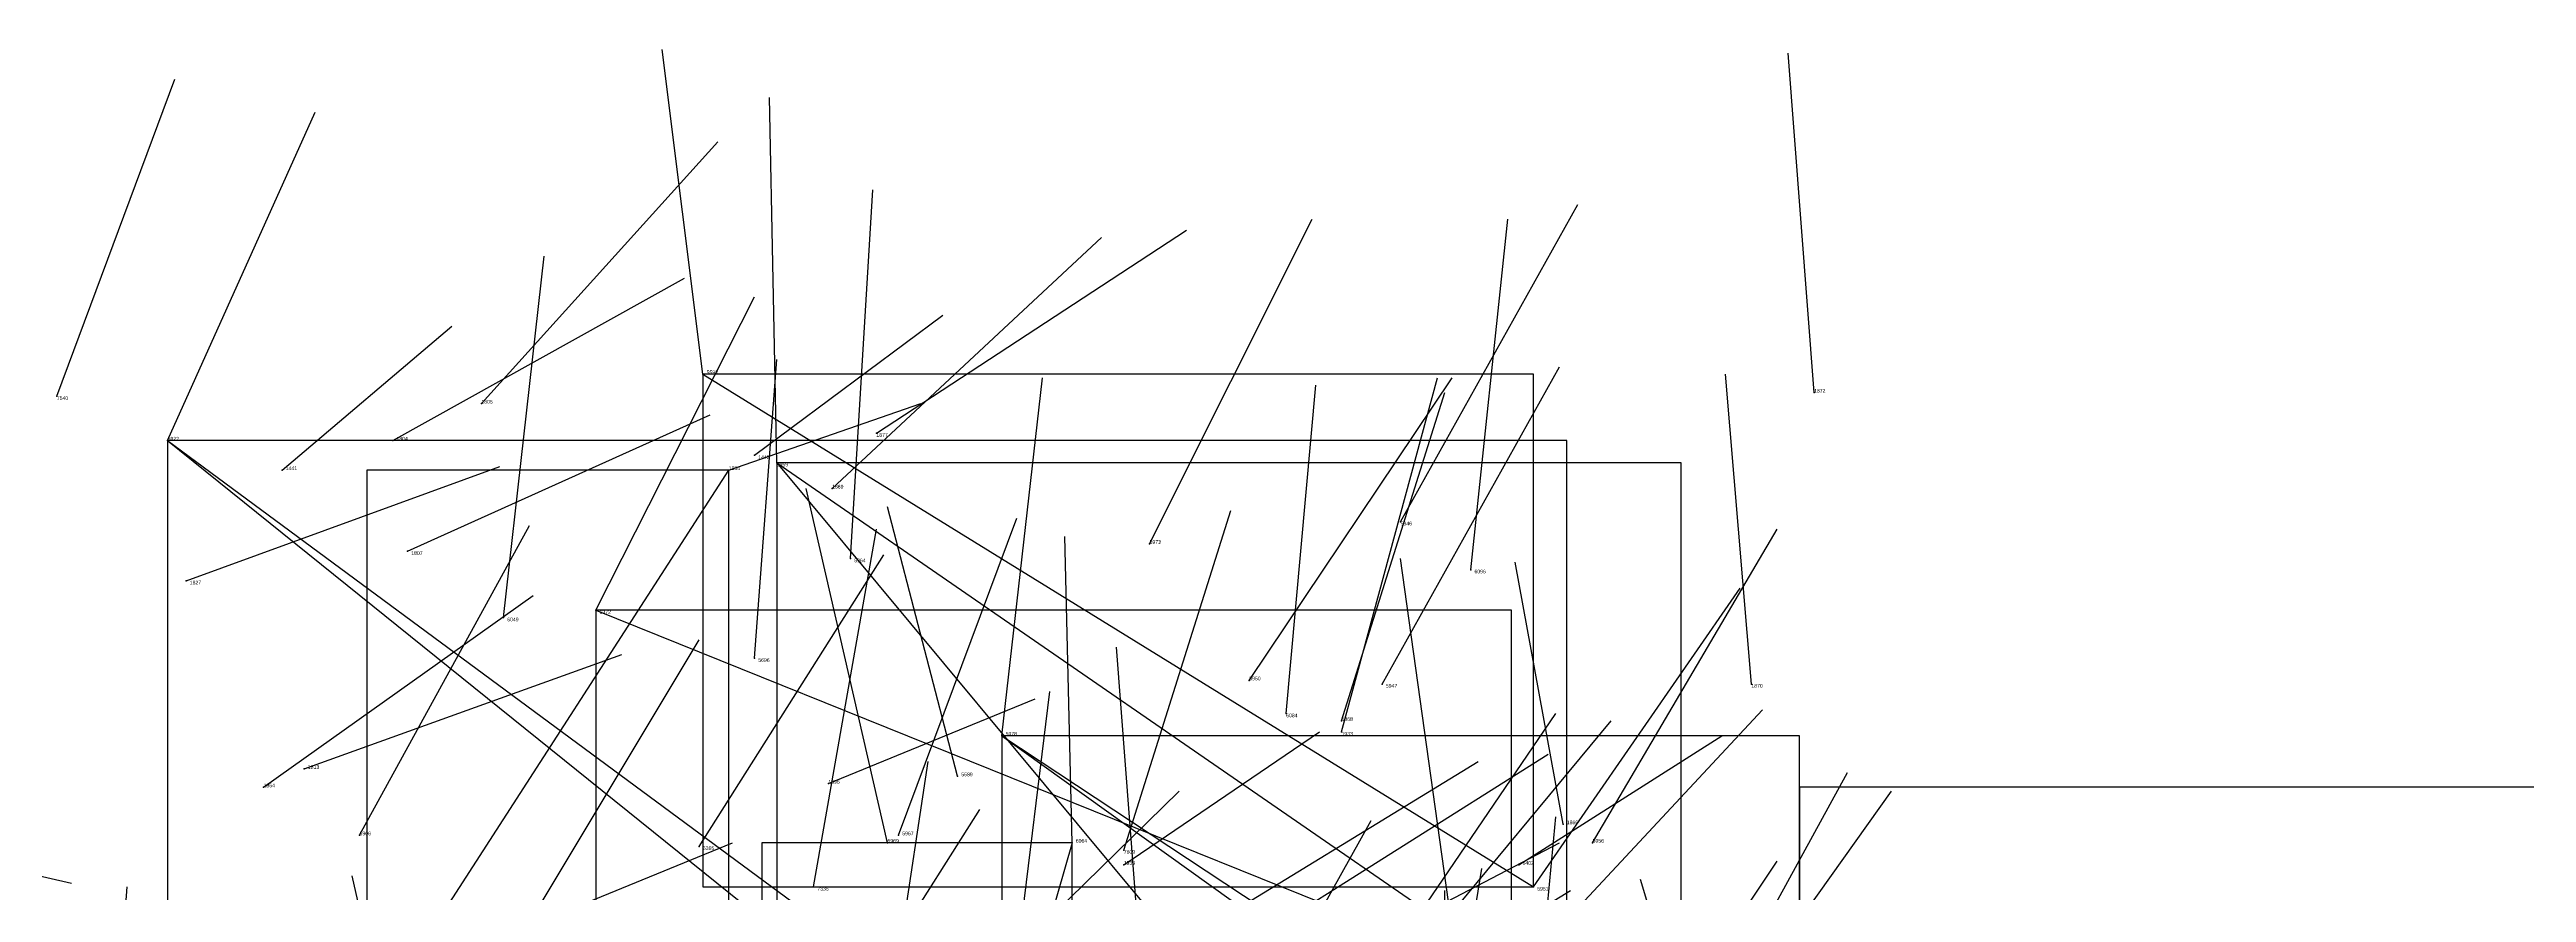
# Model space of a CAD drawing. Extents: x 59.1 to 70.8, y 600.3 to 605.1.
# Drawn here: x 67.181 to 67.852, y 604.858 to 605.087 of the extents above; entities that cross this region are included whole.
import ezdxf

# ---------------------------------------------------------------- set-up
doc = ezdxf.new("R2010")
doc.units = 0
for name, color, linetype in [('Clients', 3, 'CONTINUOUS'), ('Facilities', 3, 'CONTINUOUS'), ('Facilities_lines', 3, 'CONTINUOUS'), ('Min_max_boxes', 1, 'CONTINUOUS'), ('Normals', 1, 'CONTINUOUS'), ('Source_points', 5, 'CONTINUOUS'), ('Text', 3, 'CONTINUOUS')]:
    doc.layers.add(name, color=color, linetype=linetype)

msp = doc.modelspace()

# ---------------------------------------------------------------- linework, layer by layer
at = {"layer": 'Clients', "color": 5}
for p in [(67.365, 604.973, 450.976), (67.583, 604.86, 453.677)]:
    msp.add_point(p, dxfattribs=at)
at = {"layer": 'Facilities', "color": 3}
for p in [(67.358, 604.999, 454.055), (67.183, 604.993, 462.392), (67.298, 604.991, 448.132), (67.659, 604.994, 448.787), (67.405, 604.983, 448.71), (67.213, 604.981, 453.473), (67.274, 604.981, 448.165), (67.372, 604.977, 451.51), (67.244, 604.973, 451.452), (67.378, 604.975, 453.98), (67.393, 604.968, 448.745), (67.547, 604.959, 453.814), (67.278, 604.951, 448.215), (67.398, 604.949, 453.946), (67.479, 604.953, 453.698), (67.218, 604.943, 448.227), (67.566, 604.946, 457.218), (67.304, 604.933, 457.291), (67.329, 604.935, 453.377), (67.372, 604.922, 454.009), (67.506, 604.916, 453.988), (67.542, 604.915, 453.75), (67.642, 604.915, 448.708), (67.516, 604.907, 457.242), (67.531, 604.905, 448.775), (67.531, 604.902, 450.563), (67.439, 604.901, 453.828), (67.25, 604.892, 448.216), (67.427, 604.89, 454.015), (67.239, 604.887, 448.891), (67.392, 604.888, 451.063), (67.591, 604.877, 448.798), (67.265, 604.874, 453.378), (67.357, 604.871, 453.304), (67.408, 604.872, 453.894), (67.411, 604.874, 453.954), (67.458, 604.872, 457.282), (67.472, 604.87, 458.891), (67.599, 604.872, 453.758), (67.472, 604.866, 450.972), (67.579, 604.866, 451.037), (67.388, 604.86, 461.663)]:
    msp.add_point(p, dxfattribs=at)
at = {"layer": 'Facilities_lines', "color": 3}
for p, q in [((67.358, 604.999, 454.055), (67.583, 604.86, 453.677)), ((67.213, 604.981, 453.473), (67.532, 604.724, 453.41)), ((67.213, 604.981, 453.473), (67.592, 604.701, 453.417)), ((67.267, 604.821, 451.099), (67.365, 604.973, 450.976)), ((67.378, 604.975, 453.98), (67.623, 604.806, 453.632)), ((67.378, 604.975, 453.98), (67.546, 604.773, 453.793)), ((67.329, 604.935, 453.377), (67.577, 604.835, 453.831)), ((67.439, 604.901, 453.828), (67.634, 604.772, 453.68)), ((67.439, 604.901, 453.828), (67.655, 604.746, 453.553)), ((67.458, 604.872, 457.282), (67.374, 604.58, 457.469))]:
    msp.add_line(p, q, dxfattribs=at)
at = {"layer": 'Min_max_boxes', "color": 1}
for p, q in [((67.583, 604.999, 453.677), (67.358, 604.999, 453.677)), ((67.358, 604.999, 453.677), (67.358, 604.86, 453.677)), ((67.583, 604.999, 454.055), (67.358, 604.999, 454.055)), ((67.358, 604.999, 454.055), (67.358, 604.86, 454.055)), ((67.358, 604.999, 453.677), (67.358, 604.999, 454.055)), ((67.583, 604.86, 453.677), (67.583, 604.999, 453.677)), ((67.583, 604.86, 454.055), (67.583, 604.999, 454.055)), ((67.583, 604.999, 453.677), (67.583, 604.999, 454.055)), ((67.592, 604.981, 453.41), (67.213, 604.981, 453.41)), ((67.213, 604.981, 453.41), (67.213, 604.701, 453.41)), ((67.592, 604.981, 453.473), (67.213, 604.981, 453.473)), ((67.213, 604.981, 453.473), (67.213, 604.701, 453.473)), ((67.213, 604.981, 453.41), (67.213, 604.981, 453.473)), ((67.592, 604.701, 453.41), (67.592, 604.981, 453.41)), ((67.592, 604.701, 453.473), (67.592, 604.981, 453.473)), ((67.592, 604.981, 453.41), (67.592, 604.981, 453.473)), ((67.365, 604.973, 450.976), (67.267, 604.973, 450.976)), ((67.267, 604.973, 450.976), (67.267, 604.821, 450.976)), ((67.365, 604.973, 451.099), (67.267, 604.973, 451.099)), ((67.267, 604.973, 451.099), (67.267, 604.821, 451.099)), ((67.267, 604.973, 450.976), (67.267, 604.973, 451.099)), ((67.365, 604.821, 450.976), (67.365, 604.973, 450.976)), ((67.365, 604.821, 451.099), (67.365, 604.973, 451.099)), ((67.365, 604.973, 450.976), (67.365, 604.973, 451.099)), ((67.623, 604.975, 453.632), (67.378, 604.975, 453.632)), ((67.378, 604.975, 453.632), (67.378, 604.773, 453.632)), ((67.623, 604.975, 453.98), (67.378, 604.975, 453.98)), ((67.378, 604.975, 453.98), (67.378, 604.773, 453.98)), ((67.378, 604.975, 453.632), (67.378, 604.975, 453.98)), ((67.623, 604.773, 453.632), (67.623, 604.975, 453.632)), ((67.623, 604.773, 453.98), (67.623, 604.975, 453.98)), ((67.623, 604.975, 453.632), (67.623, 604.975, 453.98)), ((67.577, 604.935, 453.377), (67.329, 604.935, 453.377)), ((67.329, 604.935, 453.377), (67.329, 604.835, 453.377)), ((67.577, 604.935, 453.831), (67.329, 604.935, 453.831)), ((67.329, 604.935, 453.831), (67.329, 604.835, 453.831)), ((67.329, 604.935, 453.377), (67.329, 604.935, 453.831)), ((67.577, 604.835, 453.377), (67.577, 604.935, 453.377)), ((67.577, 604.835, 453.831), (67.577, 604.935, 453.831)), ((67.577, 604.935, 453.377), (67.577, 604.935, 453.831)), ((67.655, 604.901, 453.553), (67.439, 604.901, 453.553)), ((67.439, 604.901, 453.553), (67.439, 604.746, 453.553)), ((67.655, 604.901, 453.828), (67.439, 604.901, 453.828)), ((67.439, 604.901, 453.828), (67.439, 604.746, 453.828)), ((67.439, 604.901, 453.553), (67.439, 604.901, 453.828)), ((67.655, 604.746, 453.553), (67.655, 604.901, 453.553)), ((67.655, 604.746, 453.828), (67.655, 604.901, 453.828)), ((67.655, 604.901, 453.553), (67.655, 604.901, 453.828)), ((68.092, 604.887, 448.628), (67.655, 604.887, 448.628)), ((67.655, 604.887, 448.628), (67.655, 604.744, 448.628)), ((68.092, 604.887, 448.733), (67.655, 604.887, 448.733)), ((67.655, 604.887, 448.733), (67.655, 604.744, 448.733)), ((67.655, 604.887, 448.628), (67.655, 604.887, 448.733)), ((67.458, 604.872, 457.282), (67.374, 604.872, 457.282)), ((67.374, 604.872, 457.282), (67.374, 604.58, 457.282)), ((67.458, 604.872, 457.469), (67.374, 604.872, 457.469)), ((67.374, 604.872, 457.469), (67.374, 604.58, 457.469)), ((67.374, 604.872, 457.282), (67.374, 604.872, 457.469)), ((67.458, 604.58, 457.282), (67.458, 604.872, 457.282)), ((67.458, 604.58, 457.469), (67.458, 604.872, 457.469)), ((67.458, 604.872, 457.282), (67.458, 604.872, 457.469)), ((67.358, 604.86, 453.677), (67.583, 604.86, 453.677)), ((67.358, 604.86, 454.055), (67.583, 604.86, 454.055)), ((67.358, 604.86, 453.677), (67.358, 604.86, 454.055)), ((67.583, 604.86, 453.677), (67.583, 604.86, 454.055))]:
    msp.add_line(p, q, dxfattribs=at)
at = {"layer": 'Normals', "color": 1}
for p, q in [((67.358, 604.999, 454.055), (67.347, 605.087, 454.102)), ((67.659, 604.994, 448.787), (67.652, 605.086, 448.749)), ((67.183, 604.993, 462.392), (67.215, 605.079, 462.432)), ((67.213, 604.981, 453.473), (67.253, 605.07, 453.45)), ((67.378, 604.975, 453.98), (67.376, 605.074, 453.995)), ((67.298, 604.991, 448.132), (67.362, 605.062, 448.161)), ((67.398, 604.949, 453.946), (67.404, 605.049, 453.949)), ((67.547, 604.959, 453.814), (67.595, 605.045, 453.796)), ((67.393, 604.968, 448.745), (67.466, 605.036, 448.734)), ((67.405, 604.983, 448.71), (67.489, 605.038, 448.711)), ((67.479, 604.953, 453.698), (67.523, 605.041, 453.678)), ((67.566, 604.946, 457.218), (67.576, 605.041, 457.249)), ((67.304, 604.933, 457.291), (67.315, 605.031, 457.31)), ((67.274, 604.981, 448.165), (67.353, 605.025, 448.207)), ((67.329, 604.935, 453.377), (67.372, 605.02, 453.348)), ((67.244, 604.973, 451.452), (67.29, 605.012, 451.532)), ((67.372, 604.977, 451.51), (67.423, 605.015, 451.588)), ((67.372, 604.922, 454.009), (67.378, 605.003, 454.068)), ((67.439, 604.901, 453.828), (67.45, 604.998, 453.806)), ((67.506, 604.916, 453.988), (67.561, 604.998, 453.973)), ((67.516, 604.907, 457.242), (67.524, 604.996, 457.286)), ((67.531, 604.902, 450.563), (67.557, 604.998, 450.569)), ((67.542, 604.915, 453.75), (67.59, 605.001, 453.732)), ((67.642, 604.915, 448.708), (67.635, 604.999, 448.655)), ((67.365, 604.973, 450.976), (67.417, 604.991, 451.059)), ((67.531, 604.905, 448.775), (67.559, 604.994, 448.738)), ((67.278, 604.951, 448.215), (67.36, 604.988, 448.258)), ((67.218, 604.943, 448.227), (67.303, 604.974, 448.269)), ((67.408, 604.872, 453.894), (67.386, 604.968, 453.877)), ((67.427, 604.89, 454.015), (67.408, 604.963, 454.081)), ((67.265, 604.874, 453.378), (67.311, 604.958, 453.349)), ((67.388, 604.86, 461.663), (67.405, 604.957, 461.679)), ((67.411, 604.874, 453.954), (67.443, 604.96, 453.993)), ((67.472, 604.87, 458.891), (67.501, 604.962, 458.916)), ((67.599, 604.872, 453.758), (67.649, 604.957, 453.739)), ((67.357, 604.871, 453.304), (67.407, 604.95, 453.269)), ((67.458, 604.872, 457.282), (67.456, 604.955, 457.338)), ((67.56, 604.856, 458.803), (67.547, 604.949, 458.836)), ((67.591, 604.877, 448.798), (67.578, 604.948, 448.729)), ((67.239, 604.887, 448.891), (67.312, 604.939, 448.936)), ((67.583, 604.86, 453.677), (67.639, 604.941, 453.661)), ((67.25, 604.892, 448.216), (67.336, 604.923, 448.257)), ((67.309, 604.847, 453.315), (67.357, 604.927, 453.28)), ((67.476, 604.847, 457.296), (67.47, 604.925, 457.359)), ((67.392, 604.888, 451.063), (67.448, 604.911, 451.143)), ((67.44, 604.815, 453.825), (67.452, 604.913, 453.807)), ((67.472, 604.866, 450.972), (67.525, 604.902, 451.049)), ((67.534, 604.826, 453.623), (67.589, 604.907, 453.605)), ((67.541, 604.829, 453.917), (67.604, 604.905, 453.902)), ((67.577, 604.835, 453.831), (67.645, 604.908, 453.823)), ((67.503, 604.843, 453.875), (67.587, 604.896, 453.879)), ((67.579, 604.866, 451.037), (67.634, 604.901, 451.113)), ((67.404, 604.795, 458.428), (67.419, 604.894, 458.431)), ((67.483, 604.842, 448.672), (67.568, 604.894, 448.659)), ((67.621, 604.805, 453.72), (67.668, 604.891, 453.699)), ((67.44, 604.84, 449.068), (67.487, 604.886, 449.144)), ((67.623, 604.806, 453.632), (67.68, 604.886, 453.613)), ((67.383, 604.802, 453.318), (67.433, 604.881, 453.283)), ((67.491, 604.792, 453.74), (67.539, 604.878, 453.722)), ((67.58, 604.781, 458.703), (67.589, 604.879, 458.722)), ((67.139, 604.872, 451.157), (67.187, 604.861, 451.244)), ((67.31, 604.849, 451.083), (67.366, 604.872, 451.163)), ((67.502, 604.826, 448.623), (67.59, 604.872, 448.615)), ((67.282, 604.78, 457.285), (67.263, 604.863, 457.338)), ((67.553, 604.766, 458.454), (67.569, 604.865, 458.46)), ((67.595, 604.786, 453.557), (67.649, 604.867, 453.532)), ((67.641, 604.766, 461.681), (67.612, 604.862, 461.682)), ((67.195, 604.761, 458.264), (67.202, 604.86, 458.274)), ((67.539, 604.826, 450.975), (67.593, 604.859, 451.052)), ((67.558, 604.762, 458.741), (67.559, 604.859, 458.766))]:
    msp.add_line(p, q, dxfattribs=at)
at = {"layer": 'Source_points', "color": 5}
for p in [(67.358, 604.999, 454.055), (67.183, 604.993, 462.392), (67.298, 604.991, 448.132), (67.659, 604.994, 448.787), (67.405, 604.983, 448.71), (67.213, 604.981, 453.473), (67.274, 604.981, 448.165), (67.372, 604.977, 451.51), (67.244, 604.973, 451.452), (67.365, 604.973, 450.976), (67.378, 604.975, 453.98), (67.393, 604.968, 448.745), (67.547, 604.959, 453.814), (67.278, 604.951, 448.215), (67.398, 604.949, 453.946), (67.479, 604.953, 453.698), (67.218, 604.943, 448.227), (67.566, 604.946, 457.218), (67.304, 604.933, 457.291), (67.329, 604.935, 453.377), (67.372, 604.922, 454.009), (67.506, 604.916, 453.988), (67.542, 604.915, 453.75), (67.642, 604.915, 448.708), (67.516, 604.907, 457.242), (67.531, 604.905, 448.775), (67.531, 604.902, 450.563), (67.439, 604.901, 453.828), (67.25, 604.892, 448.216), (67.427, 604.89, 454.015), (67.239, 604.887, 448.891), (67.392, 604.888, 451.063), (67.591, 604.877, 448.798), (67.265, 604.874, 453.378), (67.357, 604.871, 453.304), (67.408, 604.872, 453.894), (67.411, 604.874, 453.954), (67.458, 604.872, 457.282), (67.472, 604.87, 458.891), (67.599, 604.872, 453.758), (67.472, 604.866, 450.972), (67.579, 604.866, 451.037), (67.388, 604.86, 461.663), (67.583, 604.86, 453.677)]:
    msp.add_point(p, dxfattribs=at)

# ---------------------------------------------------------------- texts
at = {"layer": 'Text', "color": 3}
for s, p in [('5593', (67.359, 604.999, 454.055)), ('7540', (67.183, 604.992, 462.392)), ('1805', (67.298, 604.991, 448.132)), ('1872', (67.659, 604.994, 448.787)), ('1877', (67.405, 604.982, 448.71)), ('5922', (67.213, 604.981, 453.473)), ('1804', (67.275, 604.981, 448.165)), ('1443', (67.373, 604.976, 451.51)), ('1441', (67.245, 604.973, 451.452)), ('1934', (67.365, 604.973, 450.976)), ('5959', (67.378, 604.974, 453.98)), ('1869', (67.393, 604.968, 448.745)), ('5946', (67.547, 604.958, 453.814)), ('1807', (67.279, 604.95, 448.215)), ('5964', (67.399, 604.948, 453.946)), ('5973', (67.479, 604.953, 453.698)), ('1827', (67.219, 604.942, 448.227)), ('6096', (67.567, 604.945, 457.218)), ('6049', (67.305, 604.932, 457.291)), ('6372', (67.33, 604.934, 453.377)), ('5696', (67.373, 604.921, 454.009)), ('5950', (67.506, 604.916, 453.988)), ('5947', (67.543, 604.914, 453.75)), ('1870', (67.642, 604.914, 448.708)), ('5978', (67.44, 604.901, 453.828)), ('6084', (67.516, 604.906, 457.242)), ('1868', (67.531, 604.905, 448.775)), ('1933', (67.531, 604.901, 450.563)), ('1813', (67.251, 604.892, 448.216)), ('1396', (67.392, 604.888, 451.063)), ('5589', (67.428, 604.89, 454.015)), ('1864', (67.239, 604.887, 448.891)), ('5906', (67.265, 604.874, 453.378)), ('5967', (67.412, 604.874, 453.954)), ('1866', (67.592, 604.877, 448.798)), ('6365', (67.358, 604.87, 453.304)), ('5969', (67.408, 604.872, 453.894)), ('6064', (67.459, 604.872, 457.282)), ('7609', (67.472, 604.869, 458.891)), ('5956', (67.599, 604.872, 453.758)), ('1938', (67.472, 604.866, 450.972)), ('1402', (67.58, 604.866, 451.037)), ('7335', (67.389, 604.859, 461.663)), ('5951', (67.584, 604.859, 453.677))]:
    msp.add_text(s, height=0.001, dxfattribs=at).set_placement(p)

doc.saveas('drawing.dxf')
